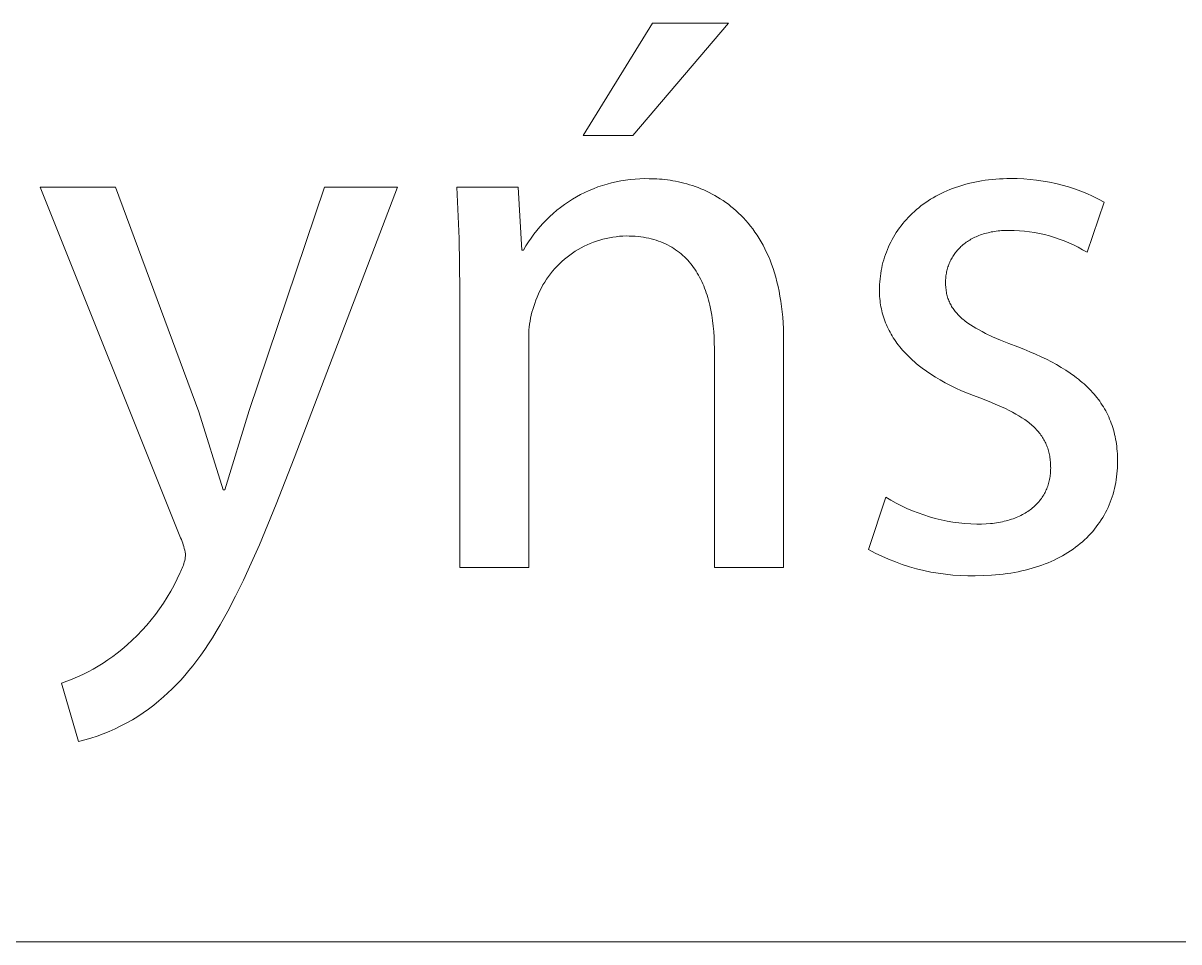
# Model space of a CAD drawing. Header units: millimetres. Extents: x -962 to 3068, y -237 to 2578.
# Drawn here: x 2477.7 to 2537, y -237.3 to -190.2 of the extents above; entities that cross this region are included whole.
import ezdxf

# ---------------------------------------------------------------- set-up
doc = ezdxf.new("R2010")
doc.units = ezdxf.units.MM
doc.header["$MEASUREMENT"] = 0
doc.layers.add('Domyślny', color=7, linetype='Continuous', true_color=0x000000)

msp = doc.modelspace()

# ---------------------------------------------------------------- linework, layer by layer
at = {"layer": 'Domyślny', "color": 18, "lineweight": 15, "true_color": 0x000000}
for p, q in [((2506.447, -195.927), (2510.004, -190.156)), ((2513.909, -190.156), (2508.997, -195.927)), ((2510.004, -190.156), (2513.909, -190.156)), ((2508.997, -195.927), (2506.447, -195.927)), ((2508.87, -198.182), (2509.112, -198.16)), ((2509.112, -198.16), (2509.356, -198.145)), ((2509.356, -198.145), (2509.599, -198.139)), ((2509.599, -198.139), (2509.843, -198.142)), ((2509.843, -198.142), (2509.97, -198.143)), ((2509.97, -198.143), (2510.1, -198.147)), ((2510.1, -198.147), (2510.232, -198.153)), ((2510.232, -198.153), (2510.365, -198.161)), ((2510.365, -198.161), (2510.5, -198.173)), ((2510.5, -198.173), (2510.636, -198.187)), ((2527.445, -198.181), (2527.63, -198.165)), ((2527.63, -198.165), (2527.819, -198.152)), ((2527.819, -198.152), (2528.009, -198.143)), ((2528.009, -198.143), (2528.202, -198.137)), ((2528.202, -198.137), (2528.398, -198.135)), ((2528.398, -198.135), (2528.732, -198.138)), ((2528.732, -198.138), (2529.066, -198.152)), ((2529.066, -198.152), (2529.398, -198.177)), ((2529.398, -198.177), (2529.73, -198.214)), ((2485.784, -216.582), (2478.577, -198.571)), ((2478.577, -198.571), (2482.442, -198.571)), ((2482.442, -198.571), (2486.723, -210.113)), ((2489.3, -210.032), (2493.179, -198.571)), ((2496.923, -198.571), (2491.608, -212.488)), ((2493.179, -198.571), (2496.923, -198.571)), ((2500.091, -201.214), (2499.965, -198.571)), ((2499.965, -198.571), (2503.106, -198.571)), ((2503.106, -198.571), (2503.307, -201.806)), ((2506.538, -198.85), (2506.759, -198.748)), ((2506.759, -198.748), (2506.984, -198.654)), ((2506.984, -198.654), (2507.211, -198.567)), ((2507.211, -198.567), (2507.442, -198.488)), ((2507.442, -198.488), (2507.675, -198.417)), ((2507.675, -198.417), (2507.911, -198.354)), ((2507.911, -198.354), (2508.148, -198.299)), ((2508.148, -198.299), (2508.387, -198.252)), ((2508.387, -198.252), (2508.628, -198.213)), ((2508.628, -198.213), (2508.87, -198.182)), ((2510.636, -198.187), (2510.774, -198.204)), ((2510.774, -198.204), (2510.914, -198.224)), ((2510.914, -198.224), (2511.054, -198.247)), ((2511.054, -198.247), (2511.196, -198.273)), ((2511.196, -198.273), (2511.338, -198.302)), ((2511.338, -198.302), (2511.481, -198.335)), ((2511.481, -198.335), (2511.625, -198.37)), ((2511.625, -198.37), (2511.769, -198.409)), ((2511.769, -198.409), (2511.914, -198.452)), ((2511.914, -198.452), (2512.059, -198.498)), ((2512.059, -198.498), (2512.204, -198.548)), ((2512.204, -198.548), (2512.349, -198.601)), ((2512.349, -198.601), (2512.494, -198.659)), ((2512.494, -198.659), (2512.638, -198.72)), ((2512.638, -198.72), (2512.782, -198.785)), ((2524.974, -198.832), (2525.12, -198.767)), ((2525.12, -198.767), (2525.268, -198.704)), ((2525.268, -198.704), (2525.419, -198.645)), ((2525.419, -198.645), (2525.573, -198.589)), ((2525.573, -198.589), (2525.73, -198.536)), ((2525.73, -198.536), (2525.89, -198.486)), ((2525.89, -198.486), (2526.052, -198.439)), ((2526.052, -198.439), (2526.217, -198.395)), ((2526.217, -198.395), (2526.384, -198.354)), ((2526.384, -198.354), (2526.554, -198.317)), ((2526.554, -198.317), (2526.727, -198.283)), ((2526.727, -198.283), (2526.903, -198.252)), ((2526.903, -198.252), (2527.081, -198.225)), ((2527.081, -198.225), (2527.261, -198.202)), ((2527.261, -198.202), (2527.445, -198.181)), ((2529.73, -198.214), (2530.061, -198.262)), ((2530.061, -198.262), (2530.389, -198.321)), ((2530.389, -198.321), (2530.716, -198.392)), ((2530.716, -198.392), (2531.039, -198.473)), ((2531.039, -198.473), (2531.36, -198.566)), ((2531.36, -198.566), (2531.678, -198.669)), ((2531.678, -198.669), (2531.992, -198.783)), ((2505.489, -199.469), (2505.69, -199.331)), ((2505.69, -199.331), (2505.896, -199.2)), ((2505.896, -199.2), (2506.106, -199.076)), ((2506.106, -199.076), (2506.32, -198.959)), ((2506.32, -198.959), (2506.538, -198.85)), ((2512.782, -198.785), (2512.926, -198.854)), ((2512.926, -198.854), (2513.069, -198.927)), ((2513.069, -198.927), (2513.211, -199.004)), ((2513.211, -199.004), (2513.352, -199.086)), ((2513.352, -199.086), (2513.492, -199.172)), ((2513.492, -199.172), (2513.631, -199.263)), ((2513.631, -199.263), (2513.769, -199.358)), ((2513.769, -199.358), (2513.905, -199.457)), ((2523.913, -199.452), (2524.036, -199.365)), ((2524.036, -199.365), (2524.161, -199.281)), ((2524.161, -199.281), (2524.289, -199.199)), ((2524.289, -199.199), (2524.421, -199.12)), ((2524.421, -199.12), (2524.555, -199.044)), ((2524.555, -199.044), (2524.692, -198.97)), ((2524.692, -198.97), (2524.831, -198.9)), ((2524.831, -198.9), (2524.974, -198.832)), ((2531.992, -198.783), (2532.301, -198.907)), ((2532.301, -198.907), (2532.607, -199.042)), ((2533.203, -199.343), (2532.317, -201.92)), ((2532.607, -199.042), (2532.907, -199.187)), ((2532.907, -199.187), (2533.203, -199.343)), ((2504.735, -200.086), (2504.916, -199.922)), ((2504.916, -199.922), (2505.102, -199.764)), ((2505.102, -199.764), (2505.293, -199.613)), ((2505.293, -199.613), (2505.489, -199.469)), ((2513.905, -199.457), (2514.04, -199.561)), ((2514.04, -199.561), (2514.173, -199.67)), ((2514.173, -199.67), (2514.304, -199.784)), ((2514.304, -199.784), (2514.433, -199.903)), ((2514.433, -199.903), (2514.56, -200.026)), ((2523.243, -200.022), (2523.347, -199.921)), ((2523.347, -199.921), (2523.454, -199.823)), ((2523.454, -199.823), (2523.565, -199.726)), ((2523.565, -199.726), (2523.678, -199.632)), ((2523.678, -199.632), (2523.794, -199.541)), ((2523.794, -199.541), (2523.913, -199.452)), ((2504.228, -200.612), (2504.391, -200.431)), ((2504.391, -200.431), (2504.56, -200.255)), ((2504.56, -200.255), (2504.735, -200.086)), ((2514.56, -200.026), (2514.684, -200.155)), ((2514.684, -200.155), (2514.807, -200.289)), ((2514.807, -200.289), (2514.926, -200.428)), ((2514.926, -200.428), (2515.044, -200.573)), ((2522.77, -200.559), (2522.858, -200.447)), ((2522.858, -200.447), (2522.95, -200.338)), ((2522.95, -200.338), (2523.044, -200.231)), ((2523.044, -200.231), (2523.142, -200.125)), ((2523.142, -200.125), (2523.243, -200.022)), ((2503.778, -201.187), (2503.921, -200.991)), ((2503.921, -200.991), (2504.072, -200.799)), ((2504.072, -200.799), (2504.228, -200.612)), ((2507.974, -201.141), (2507.803, -201.17)), ((2508.145, -201.117), (2507.974, -201.141)), ((2508.317, -201.099), (2508.145, -201.117)), ((2508.489, -201.087), (2508.317, -201.099)), ((2508.662, -201.081), (2508.489, -201.087)), ((2508.818, -201.083), (2508.662, -201.081)), ((2508.97, -201.088), (2508.818, -201.083)), ((2509.119, -201.098), (2508.97, -201.088)), ((2509.266, -201.111), (2509.119, -201.098)), ((2509.409, -201.128), (2509.266, -201.111)), ((2509.549, -201.148), (2509.409, -201.128)), ((2515.044, -200.573), (2515.158, -200.722)), ((2515.158, -200.722), (2515.27, -200.878)), ((2515.27, -200.878), (2515.378, -201.038)), ((2515.378, -201.038), (2515.484, -201.205)), ((2522.309, -201.268), (2522.378, -201.145)), ((2522.378, -201.145), (2522.449, -201.024)), ((2522.449, -201.024), (2522.525, -200.905)), ((2522.525, -200.905), (2522.603, -200.788)), ((2522.603, -200.788), (2522.685, -200.672)), ((2522.685, -200.672), (2522.77, -200.559)), ((2526.628, -201.117), (2526.558, -201.149)), ((2526.698, -201.087), (2526.628, -201.117)), ((2526.77, -201.058), (2526.698, -201.087)), ((2526.844, -201.03), (2526.77, -201.058)), ((2526.919, -201.004), (2526.844, -201.03)), ((2526.996, -200.979), (2526.919, -201.004)), ((2527.074, -200.956), (2526.996, -200.979)), ((2527.153, -200.934), (2527.074, -200.956)), ((2527.234, -200.913), (2527.153, -200.934)), ((2527.317, -200.895), (2527.234, -200.913)), ((2527.401, -200.877), (2527.317, -200.895)), ((2527.486, -200.861), (2527.401, -200.877)), ((2527.573, -200.847), (2527.486, -200.861)), ((2527.661, -200.834), (2527.573, -200.847)), ((2527.75, -200.823), (2527.661, -200.834)), ((2527.841, -200.814), (2527.75, -200.823)), ((2527.934, -200.806), (2527.841, -200.814)), ((2528.028, -200.8), (2527.934, -200.806)), ((2528.123, -200.796), (2528.028, -200.8)), ((2528.22, -200.793), (2528.123, -200.796)), ((2528.318, -200.792), (2528.22, -200.793)), ((2528.581, -200.797), (2528.318, -200.792)), ((2528.843, -200.81), (2528.581, -200.797)), ((2529.105, -200.832), (2528.843, -200.81)), ((2529.366, -200.864), (2529.105, -200.832)), ((2529.626, -200.904), (2529.366, -200.864)), ((2529.885, -200.954), (2529.626, -200.904)), ((2530.141, -201.012), (2529.885, -200.954)), ((2530.395, -201.079), (2530.141, -201.012)), ((2530.647, -201.155), (2530.395, -201.079)), ((2500.126, -203.859), (2500.091, -201.214)), ((2503.388, -201.806), (2503.511, -201.595)), ((2503.511, -201.595), (2503.641, -201.389)), ((2503.641, -201.389), (2503.778, -201.187)), ((2506.345, -201.692), (2506.194, -201.777)), ((2506.498, -201.612), (2506.345, -201.692)), ((2506.654, -201.537), (2506.498, -201.612)), ((2506.812, -201.468), (2506.654, -201.537)), ((2506.973, -201.404), (2506.812, -201.468)), ((2507.136, -201.346), (2506.973, -201.404)), ((2507.3, -201.294), (2507.136, -201.346)), ((2507.466, -201.247), (2507.3, -201.294)), ((2507.634, -201.206), (2507.466, -201.247)), ((2507.803, -201.17), (2507.634, -201.206)), ((2509.686, -201.172), (2509.549, -201.148)), ((2509.819, -201.2), (2509.686, -201.172)), ((2509.95, -201.231), (2509.819, -201.2)), ((2510.078, -201.265), (2509.95, -201.231)), ((2510.203, -201.303), (2510.078, -201.265)), ((2510.325, -201.344), (2510.203, -201.303)), ((2510.444, -201.389), (2510.325, -201.344)), ((2510.56, -201.436), (2510.444, -201.389)), ((2510.674, -201.487), (2510.56, -201.436)), ((2510.784, -201.541), (2510.674, -201.487)), ((2510.892, -201.598), (2510.784, -201.541)), ((2510.996, -201.658), (2510.892, -201.598)), ((2511.098, -201.721), (2510.996, -201.658)), ((2511.198, -201.787), (2511.098, -201.721)), ((2515.484, -201.205), (2515.586, -201.377)), ((2515.586, -201.377), (2515.684, -201.555)), ((2515.684, -201.555), (2515.78, -201.739)), ((2515.78, -201.739), (2515.871, -201.928)), ((2522.068, -201.774), (2522.123, -201.645)), ((2522.123, -201.645), (2522.182, -201.518)), ((2522.182, -201.518), (2522.244, -201.392)), ((2522.244, -201.392), (2522.309, -201.268)), ((2525.749, -201.72), (2525.702, -201.769)), ((2525.797, -201.672), (2525.749, -201.72)), ((2525.846, -201.625), (2525.797, -201.672)), ((2525.897, -201.579), (2525.846, -201.625)), ((2525.949, -201.534), (2525.897, -201.579)), ((2526.003, -201.49), (2525.949, -201.534)), ((2526.059, -201.448), (2526.003, -201.49)), ((2526.116, -201.406), (2526.059, -201.448)), ((2526.175, -201.366), (2526.116, -201.406)), ((2526.235, -201.326), (2526.175, -201.366)), ((2526.297, -201.288), (2526.235, -201.326)), ((2526.36, -201.252), (2526.297, -201.288)), ((2526.425, -201.216), (2526.36, -201.252)), ((2526.491, -201.182), (2526.425, -201.216)), ((2526.558, -201.149), (2526.491, -201.182)), ((2530.896, -201.239), (2530.647, -201.155)), ((2531.142, -201.332), (2530.896, -201.239)), ((2531.385, -201.433), (2531.142, -201.332)), ((2531.624, -201.543), (2531.385, -201.433)), ((2531.859, -201.66), (2531.624, -201.543)), ((2532.09, -201.786), (2531.859, -201.66)), ((2503.307, -201.806), (2503.388, -201.806)), ((2505.491, -202.276), (2505.361, -202.39)), ((2505.624, -202.167), (2505.491, -202.276)), ((2505.762, -202.062), (2505.624, -202.167)), ((2505.903, -201.962), (2505.762, -202.062)), ((2506.047, -201.867), (2505.903, -201.962)), ((2506.194, -201.777), (2506.047, -201.867)), ((2511.294, -201.856), (2511.198, -201.787)), ((2511.388, -201.927), (2511.294, -201.856)), ((2511.479, -202.002), (2511.388, -201.927)), ((2511.567, -202.079), (2511.479, -202.002)), ((2511.653, -202.159), (2511.567, -202.079)), ((2511.736, -202.241), (2511.653, -202.159)), ((2511.817, -202.326), (2511.736, -202.241)), ((2511.895, -202.414), (2511.817, -202.326)), ((2515.871, -201.928), (2515.959, -202.124)), ((2515.959, -202.124), (2516.043, -202.326)), ((2516.043, -202.326), (2516.122, -202.534)), ((2521.843, -202.442), (2521.881, -202.305)), ((2521.881, -202.305), (2521.923, -202.171)), ((2521.923, -202.171), (2521.968, -202.037)), ((2521.968, -202.037), (2522.016, -201.905)), ((2522.016, -201.905), (2522.068, -201.774)), ((2525.326, -202.31), (2525.297, -202.369)), ((2525.356, -202.253), (2525.326, -202.31)), ((2525.388, -202.195), (2525.356, -202.253)), ((2525.422, -202.139), (2525.388, -202.195)), ((2525.457, -202.084), (2525.422, -202.139)), ((2525.494, -202.029), (2525.457, -202.084)), ((2525.533, -201.975), (2525.494, -202.029)), ((2525.573, -201.922), (2525.533, -201.975)), ((2525.614, -201.87), (2525.573, -201.922)), ((2525.658, -201.819), (2525.614, -201.87)), ((2525.702, -201.769), (2525.658, -201.819)), ((2532.317, -201.92), (2532.09, -201.786)), ((2504.882, -202.889), (2504.774, -203.023)), ((2504.995, -202.758), (2504.882, -202.889)), ((2505.113, -202.631), (2504.995, -202.758)), ((2505.235, -202.509), (2505.113, -202.631)), ((2505.361, -202.39), (2505.235, -202.509)), ((2511.97, -202.504), (2511.895, -202.414)), ((2512.043, -202.596), (2511.97, -202.504)), ((2512.113, -202.691), (2512.043, -202.596)), ((2512.181, -202.789), (2512.113, -202.691)), ((2512.247, -202.888), (2512.181, -202.789)), ((2512.31, -202.99), (2512.247, -202.888)), ((2516.122, -202.534), (2516.198, -202.748)), ((2516.198, -202.748), (2516.269, -202.969)), ((2521.727, -202.999), (2521.751, -202.858)), ((2521.751, -202.858), (2521.778, -202.718)), ((2521.778, -202.718), (2521.809, -202.579)), ((2521.809, -202.579), (2521.843, -202.442)), ((2525.124, -202.864), (2525.11, -202.928)), ((2525.14, -202.8), (2525.124, -202.864)), ((2525.158, -202.736), (2525.14, -202.8)), ((2525.177, -202.673), (2525.158, -202.736)), ((2525.198, -202.611), (2525.177, -202.673)), ((2525.22, -202.55), (2525.198, -202.611)), ((2525.244, -202.489), (2525.22, -202.55)), ((2525.27, -202.429), (2525.244, -202.489)), ((2525.297, -202.369), (2525.27, -202.429)), ((2504.476, -203.447), (2504.387, -203.595)), ((2504.571, -203.303), (2504.476, -203.447)), ((2504.67, -203.161), (2504.571, -203.303)), ((2504.774, -203.023), (2504.67, -203.161)), ((2512.371, -203.094), (2512.31, -202.99)), ((2512.429, -203.2), (2512.371, -203.094)), ((2512.485, -203.309), (2512.429, -203.2)), ((2512.538, -203.419), (2512.485, -203.309)), ((2512.589, -203.531), (2512.538, -203.419)), ((2516.269, -202.969), (2516.336, -203.196)), ((2516.336, -203.196), (2516.398, -203.429)), ((2516.398, -203.429), (2516.455, -203.669)), ((2521.668, -203.573), (2521.678, -203.428)), ((2521.678, -203.428), (2521.691, -203.284)), ((2521.691, -203.284), (2521.707, -203.141)), ((2521.707, -203.141), (2521.727, -202.999)), ((2525.057, -203.395), (2525.056, -203.463)), ((2525.056, -203.463), (2525.057, -203.538)), ((2525.06, -203.327), (2525.057, -203.395)), ((2525.064, -203.259), (2525.06, -203.327)), ((2525.07, -203.192), (2525.064, -203.259)), ((2525.077, -203.125), (2525.07, -203.192)), ((2525.087, -203.059), (2525.077, -203.125)), ((2525.098, -202.993), (2525.087, -203.059)), ((2525.11, -202.928), (2525.098, -202.993)), ((2500.126, -218.098), (2500.126, -203.859)), ((2504.151, -204.057), (2504.082, -204.215)), ((2504.224, -203.9), (2504.151, -204.057)), ((2504.303, -203.746), (2504.224, -203.9)), ((2504.387, -203.595), (2504.303, -203.746)), ((2512.638, -203.646), (2512.589, -203.531)), ((2512.685, -203.762), (2512.638, -203.646)), ((2512.729, -203.88), (2512.685, -203.762)), ((2512.771, -204), (2512.729, -203.88)), ((2512.811, -204.122), (2512.771, -204)), ((2516.455, -203.669), (2516.508, -203.916)), ((2516.508, -203.916), (2516.555, -204.169)), ((2521.661, -203.866), (2521.663, -203.719)), ((2521.662, -203.975), (2521.661, -203.866)), ((2521.666, -204.083), (2521.662, -203.975)), ((2521.663, -203.719), (2521.668, -203.573)), ((2521.672, -204.191), (2521.666, -204.083)), ((2525.057, -203.538), (2525.06, -203.611)), ((2525.06, -203.611), (2525.064, -203.684)), ((2525.064, -203.684), (2525.07, -203.755)), ((2525.07, -203.755), (2525.078, -203.825)), ((2525.078, -203.825), (2525.087, -203.894)), ((2525.087, -203.894), (2525.098, -203.962)), ((2525.098, -203.962), (2525.111, -204.028)), ((2525.111, -204.028), (2525.126, -204.094)), ((2525.126, -204.094), (2525.142, -204.158)), ((2503.911, -204.704), (2503.864, -204.851)), ((2503.963, -204.539), (2503.911, -204.704)), ((2504.02, -204.376), (2503.963, -204.539)), ((2504.082, -204.215), (2504.02, -204.376)), ((2512.849, -204.245), (2512.811, -204.122)), ((2512.885, -204.37), (2512.849, -204.245)), ((2512.918, -204.497), (2512.885, -204.37)), ((2512.95, -204.625), (2512.918, -204.497)), ((2513.006, -204.886), (2512.95, -204.625)), ((2516.555, -204.169), (2516.598, -204.43)), ((2516.598, -204.43), (2516.635, -204.697)), ((2516.635, -204.697), (2516.667, -204.971)), ((2521.681, -204.299), (2521.672, -204.191)), ((2521.692, -204.405), (2521.681, -204.299)), ((2521.705, -204.512), (2521.692, -204.405)), ((2521.721, -204.617), (2521.705, -204.512)), ((2521.739, -204.722), (2521.721, -204.617)), ((2525.142, -204.158), (2525.16, -204.222)), ((2525.16, -204.222), (2525.18, -204.284)), ((2525.18, -204.284), (2525.201, -204.346)), ((2525.201, -204.346), (2525.225, -204.406)), ((2525.225, -204.406), (2525.25, -204.466)), ((2525.25, -204.466), (2525.277, -204.524)), ((2525.277, -204.524), (2525.305, -204.582)), ((2525.305, -204.582), (2525.336, -204.639)), ((2525.336, -204.639), (2525.368, -204.695)), ((2525.368, -204.695), (2525.402, -204.751)), ((2503.75, -205.298), (2503.722, -205.449)), ((2503.783, -205.148), (2503.75, -205.298)), ((2503.821, -204.999), (2503.783, -205.148)), ((2503.864, -204.851), (2503.821, -204.999)), ((2513.055, -205.153), (2513.006, -204.886)), ((2513.095, -205.425), (2513.055, -205.153)), ((2516.667, -204.971), (2516.693, -205.252)), ((2516.693, -205.252), (2516.714, -205.541)), ((2521.76, -204.826), (2521.739, -204.722)), ((2521.784, -204.93), (2521.76, -204.826)), ((2521.809, -205.033), (2521.784, -204.93)), ((2521.838, -205.135), (2521.809, -205.033)), ((2521.868, -205.237), (2521.838, -205.135)), ((2521.902, -205.337), (2521.868, -205.237)), ((2525.402, -204.751), (2525.438, -204.805)), ((2525.438, -204.805), (2525.475, -204.859)), ((2525.475, -204.859), (2525.515, -204.912)), ((2525.515, -204.912), (2525.556, -204.965)), ((2525.556, -204.965), (2525.599, -205.017)), ((2525.599, -205.017), (2525.644, -205.068)), ((2525.644, -205.068), (2525.691, -205.118)), ((2525.691, -205.118), (2525.739, -205.168)), ((2525.739, -205.168), (2525.79, -205.217)), ((2525.79, -205.217), (2525.842, -205.266)), ((2525.842, -205.266), (2525.896, -205.314)), ((2503.68, -205.754), (2503.667, -205.907)), ((2503.698, -205.601), (2503.68, -205.754)), ((2503.722, -205.449), (2503.698, -205.601)), ((2513.128, -205.702), (2513.095, -205.425)), ((2513.153, -205.984), (2513.128, -205.702)), ((2516.714, -205.541), (2516.729, -205.836)), ((2516.729, -205.836), (2516.738, -206.139)), ((2521.937, -205.438), (2521.902, -205.337)), ((2521.976, -205.537), (2521.937, -205.438)), ((2522.016, -205.636), (2521.976, -205.537)), ((2522.06, -205.734), (2522.016, -205.636)), ((2522.105, -205.832), (2522.06, -205.734)), ((2522.153, -205.929), (2522.105, -205.832)), ((2525.896, -205.314), (2525.952, -205.362)), ((2525.952, -205.362), (2526.01, -205.409)), ((2526.01, -205.409), (2526.07, -205.456)), ((2526.07, -205.456), (2526.131, -205.502)), ((2526.131, -205.502), (2526.195, -205.548)), ((2526.195, -205.548), (2526.328, -205.639)), ((2526.328, -205.639), (2526.468, -205.729)), ((2526.468, -205.729), (2526.616, -205.818)), ((2526.616, -205.818), (2526.772, -205.905)), ((2503.658, -206.061), (2503.655, -206.215)), ((2503.655, -206.215), (2503.656, -206.369)), ((2503.656, -206.369), (2503.656, -218.098)), ((2503.667, -205.907), (2503.658, -206.061)), ((2513.171, -206.269), (2513.153, -205.984)), ((2513.181, -206.559), (2513.171, -206.269)), ((2516.738, -206.139), (2516.741, -206.449)), ((2516.741, -206.449), (2516.741, -218.098)), ((2522.204, -206.025), (2522.153, -205.929)), ((2522.258, -206.12), (2522.204, -206.025)), ((2522.313, -206.215), (2522.258, -206.12)), ((2522.372, -206.309), (2522.313, -206.215)), ((2522.432, -206.402), (2522.372, -206.309)), ((2522.496, -206.494), (2522.432, -206.402)), ((2526.772, -205.905), (2526.935, -205.992)), ((2526.935, -205.992), (2527.106, -206.079)), ((2527.106, -206.079), (2527.472, -206.251)), ((2527.472, -206.251), (2527.869, -206.424)), ((2527.869, -206.424), (2528.299, -206.599)), ((2513.185, -206.852), (2513.181, -206.559)), ((2513.185, -218.098), (2513.185, -206.852)), ((2522.562, -206.586), (2522.496, -206.494)), ((2522.63, -206.677), (2522.562, -206.586)), ((2522.701, -206.767), (2522.63, -206.677)), ((2522.775, -206.856), (2522.701, -206.767)), ((2522.851, -206.945), (2522.775, -206.856)), ((2522.929, -207.033), (2522.851, -206.945)), ((2523.01, -207.12), (2522.929, -207.033)), ((2528.299, -206.599), (2528.761, -206.778)), ((2528.761, -206.778), (2529.074, -206.899)), ((2529.074, -206.899), (2529.378, -207.022)), ((2529.378, -207.022), (2529.672, -207.148)), ((2523.094, -207.206), (2523.01, -207.12)), ((2523.18, -207.292), (2523.094, -207.206)), ((2523.269, -207.376), (2523.18, -207.292)), ((2523.361, -207.46), (2523.269, -207.376)), ((2523.455, -207.543), (2523.361, -207.46)), ((2523.551, -207.625), (2523.455, -207.543)), ((2523.651, -207.707), (2523.551, -207.625)), ((2529.672, -207.148), (2529.956, -207.278)), ((2529.956, -207.278), (2530.23, -207.41)), ((2530.23, -207.41), (2530.494, -207.545)), ((2530.494, -207.545), (2530.749, -207.684)), ((2523.857, -207.867), (2523.651, -207.707)), ((2524.073, -208.024), (2523.857, -207.867)), ((2524.3, -208.177), (2524.073, -208.024)), ((2524.537, -208.327), (2524.3, -208.177)), ((2530.749, -207.684), (2530.994, -207.827)), ((2530.994, -207.827), (2531.229, -207.973)), ((2531.229, -207.973), (2531.454, -208.122)), ((2531.454, -208.122), (2531.669, -208.276)), ((2524.785, -208.473), (2524.537, -208.327)), ((2525.043, -208.616), (2524.785, -208.473)), ((2525.312, -208.755), (2525.043, -208.616)), ((2525.591, -208.891), (2525.312, -208.755)), ((2531.669, -208.276), (2531.773, -208.354)), ((2531.773, -208.354), (2531.875, -208.434)), ((2531.875, -208.434), (2531.974, -208.514)), ((2531.974, -208.514), (2532.07, -208.596)), ((2532.07, -208.596), (2532.164, -208.678)), ((2532.164, -208.678), (2532.256, -208.762)), ((2532.256, -208.762), (2532.345, -208.847)), ((2532.345, -208.847), (2532.431, -208.933)), ((2525.881, -209.023), (2525.591, -208.891)), ((2526.182, -209.151), (2525.881, -209.023)), ((2526.493, -209.275), (2526.182, -209.151)), ((2526.815, -209.395), (2526.493, -209.275)), ((2527.289, -209.576), (2526.815, -209.395)), ((2532.431, -208.933), (2532.516, -209.02)), ((2532.516, -209.02), (2532.597, -209.108)), ((2532.597, -209.108), (2532.676, -209.197)), ((2532.676, -209.197), (2532.753, -209.288)), ((2532.753, -209.288), (2532.827, -209.38)), ((2532.827, -209.38), (2532.899, -209.473)), ((2488.052, -214.112), (2489.3, -210.032)), ((2527.726, -209.757), (2527.289, -209.576)), ((2527.931, -209.848), (2527.726, -209.757)), ((2528.127, -209.94), (2527.931, -209.848)), ((2528.314, -210.032), (2528.127, -209.94)), ((2528.493, -210.125), (2528.314, -210.032)), ((2532.899, -209.473), (2532.968, -209.568)), ((2532.968, -209.568), (2533.035, -209.663)), ((2533.035, -209.663), (2533.099, -209.76)), ((2533.099, -209.76), (2533.16, -209.858)), ((2533.16, -209.858), (2533.22, -209.958)), ((2533.22, -209.958), (2533.276, -210.059)), ((2486.723, -210.113), (2487.971, -214.112)), ((2528.662, -210.219), (2528.493, -210.125)), ((2528.824, -210.314), (2528.662, -210.219)), ((2528.977, -210.41), (2528.824, -210.314)), ((2529.121, -210.508), (2528.977, -210.41)), ((2529.191, -210.558), (2529.121, -210.508)), ((2529.258, -210.608), (2529.191, -210.558)), ((2529.323, -210.658), (2529.258, -210.608)), ((2533.276, -210.059), (2533.33, -210.161)), ((2533.33, -210.161), (2533.382, -210.265)), ((2533.382, -210.265), (2533.431, -210.37)), ((2533.431, -210.37), (2533.478, -210.477)), ((2533.478, -210.477), (2533.522, -210.585)), ((2533.522, -210.585), (2533.564, -210.694)), ((2529.386, -210.709), (2529.323, -210.658)), ((2529.447, -210.76), (2529.386, -210.709)), ((2529.507, -210.812), (2529.447, -210.76)), ((2529.564, -210.864), (2529.507, -210.812)), ((2529.619, -210.916), (2529.564, -210.864)), ((2529.673, -210.97), (2529.619, -210.916)), ((2529.724, -211.024), (2529.673, -210.97)), ((2529.774, -211.078), (2529.724, -211.024)), ((2529.822, -211.133), (2529.774, -211.078)), ((2529.868, -211.189), (2529.822, -211.133)), ((2529.912, -211.245), (2529.868, -211.189)), ((2533.564, -210.694), (2533.603, -210.805)), ((2533.603, -210.805), (2533.639, -210.917)), ((2533.639, -210.917), (2533.673, -211.031)), ((2533.673, -211.031), (2533.705, -211.146)), ((2533.705, -211.146), (2533.734, -211.263)), ((2529.954, -211.302), (2529.912, -211.245)), ((2529.994, -211.359), (2529.954, -211.302)), ((2530.033, -211.418), (2529.994, -211.359)), ((2530.07, -211.477), (2530.033, -211.418)), ((2530.105, -211.536), (2530.07, -211.477)), ((2530.138, -211.597), (2530.105, -211.536)), ((2530.169, -211.658), (2530.138, -211.597)), ((2530.199, -211.72), (2530.169, -211.658)), ((2530.227, -211.783), (2530.199, -211.72)), ((2530.253, -211.846), (2530.227, -211.783)), ((2533.734, -211.263), (2533.761, -211.382)), ((2533.761, -211.382), (2533.785, -211.502)), ((2533.785, -211.502), (2533.806, -211.624)), ((2533.806, -211.624), (2533.825, -211.747)), ((2533.825, -211.747), (2533.842, -211.872)), ((2530.278, -211.911), (2530.253, -211.846)), ((2530.301, -211.976), (2530.278, -211.911)), ((2530.322, -212.042), (2530.301, -211.976)), ((2530.341, -212.11), (2530.322, -212.042)), ((2530.359, -212.178), (2530.341, -212.11)), ((2530.375, -212.247), (2530.359, -212.178)), ((2530.39, -212.316), (2530.375, -212.247)), ((2530.403, -212.387), (2530.39, -212.316)), ((2530.415, -212.459), (2530.403, -212.387)), ((2533.842, -211.872), (2533.856, -211.998)), ((2533.856, -211.998), (2533.867, -212.126)), ((2533.867, -212.126), (2533.876, -212.256)), ((2533.876, -212.256), (2533.882, -212.388)), ((2533.882, -212.388), (2533.886, -212.521)), ((2491.608, -212.488), (2490.688, -214.854)), ((2530.424, -212.532), (2530.415, -212.459)), ((2530.433, -212.606), (2530.424, -212.532)), ((2530.44, -212.681), (2530.433, -212.606)), ((2530.445, -212.757), (2530.44, -212.681)), ((2530.449, -212.834), (2530.445, -212.757)), ((2530.451, -212.912), (2530.449, -212.834)), ((2530.452, -212.992), (2530.451, -212.912)), ((2530.451, -213.066), (2530.452, -212.992)), ((2533.879, -212.974), (2533.87, -213.131)), ((2533.885, -212.816), (2533.879, -212.974)), ((2533.887, -212.656), (2533.885, -212.816)), ((2533.886, -212.521), (2533.887, -212.656)), ((2530.379, -213.644), (2530.395, -213.574)), ((2530.395, -213.574), (2530.408, -213.503)), ((2530.408, -213.503), (2530.42, -213.432)), ((2530.42, -213.432), (2530.429, -213.36)), ((2530.429, -213.36), (2530.437, -213.287)), ((2530.437, -213.287), (2530.444, -213.214)), ((2530.444, -213.214), (2530.448, -213.14)), ((2530.448, -213.14), (2530.451, -213.066)), ((2533.817, -213.592), (2533.792, -213.742)), ((2533.838, -213.44), (2533.817, -213.592)), ((2533.856, -213.286), (2533.838, -213.44)), ((2533.87, -213.131), (2533.856, -213.286)), ((2487.971, -214.112), (2488.052, -214.112)), ((2530.161, -214.244), (2530.193, -214.181)), ((2530.193, -214.181), (2530.223, -214.116)), ((2530.223, -214.116), (2530.25, -214.051)), ((2530.25, -214.051), (2530.276, -213.985)), ((2530.276, -213.985), (2530.301, -213.918)), ((2530.301, -213.918), (2530.323, -213.851)), ((2530.323, -213.851), (2530.344, -213.783)), ((2530.344, -213.783), (2530.362, -213.714)), ((2530.362, -213.714), (2530.379, -213.644)), ((2533.693, -214.183), (2533.653, -214.326)), ((2533.73, -214.038), (2533.693, -214.183)), ((2533.763, -213.891), (2533.73, -214.038)), ((2533.792, -213.742), (2533.763, -213.891)), ((2521.097, -217.179), (2521.983, -214.481)), ((2521.983, -214.481), (2522.249, -214.64)), ((2522.249, -214.64), (2522.519, -214.789)), ((2522.519, -214.789), (2522.794, -214.93)), ((2529.744, -214.828), (2529.795, -214.775)), ((2529.795, -214.775), (2529.843, -214.72)), ((2529.843, -214.72), (2529.889, -214.663)), ((2529.889, -214.663), (2529.933, -214.606)), ((2529.933, -214.606), (2529.976, -214.548)), ((2529.976, -214.548), (2530.017, -214.489)), ((2530.017, -214.489), (2530.056, -214.429)), ((2530.056, -214.429), (2530.093, -214.369)), ((2530.093, -214.369), (2530.128, -214.307)), ((2530.128, -214.307), (2530.161, -214.244)), ((2533.51, -214.746), (2533.454, -214.882)), ((2533.561, -214.608), (2533.51, -214.746)), ((2533.609, -214.468), (2533.561, -214.608)), ((2533.653, -214.326), (2533.609, -214.468)), ((2490.688, -214.854), (2489.826, -216.935)), ((2522.794, -214.93), (2523.074, -215.061)), ((2523.074, -215.061), (2523.358, -215.183)), ((2523.358, -215.183), (2523.646, -215.295)), ((2523.646, -215.295), (2523.937, -215.398)), ((2528.922, -215.423), (2528.997, -215.385)), ((2528.997, -215.385), (2529.07, -215.346)), ((2529.07, -215.346), (2529.14, -215.305)), ((2529.14, -215.305), (2529.209, -215.263)), ((2529.209, -215.263), (2529.276, -215.219)), ((2529.276, -215.219), (2529.341, -215.175)), ((2529.341, -215.175), (2529.405, -215.129)), ((2529.405, -215.129), (2529.466, -215.082)), ((2529.466, -215.082), (2529.525, -215.033)), ((2529.525, -215.033), (2529.583, -214.984)), ((2529.583, -214.984), (2529.639, -214.933)), ((2529.639, -214.933), (2529.693, -214.881)), ((2529.693, -214.881), (2529.744, -214.828)), ((2533.267, -215.279), (2533.197, -215.407)), ((2533.333, -215.148), (2533.267, -215.279)), ((2533.395, -215.016), (2533.333, -215.148)), ((2533.454, -214.882), (2533.395, -215.016)), ((2523.937, -215.398), (2524.232, -215.491)), ((2524.232, -215.491), (2524.53, -215.574)), ((2524.53, -215.574), (2524.83, -215.648)), ((2524.83, -215.648), (2525.132, -215.711)), ((2525.132, -215.711), (2525.437, -215.765)), ((2525.437, -215.765), (2525.743, -215.808)), ((2525.743, -215.808), (2526.05, -215.841)), ((2526.05, -215.841), (2526.358, -215.864)), ((2526.358, -215.864), (2526.667, -215.877)), ((2526.667, -215.877), (2526.904, -215.873)), ((2526.904, -215.873), (2527.134, -215.862)), ((2527.134, -215.862), (2527.356, -215.844)), ((2527.356, -215.844), (2527.463, -215.832)), ((2527.463, -215.832), (2527.569, -215.819)), ((2527.569, -215.819), (2527.673, -215.803)), ((2527.673, -215.803), (2527.775, -215.786)), ((2527.775, -215.786), (2527.875, -215.768)), ((2527.875, -215.768), (2527.973, -215.748)), ((2527.973, -215.748), (2528.069, -215.726)), ((2528.069, -215.726), (2528.163, -215.702)), ((2528.163, -215.702), (2528.255, -215.677)), ((2528.255, -215.677), (2528.345, -215.651)), ((2528.345, -215.651), (2528.434, -215.623)), ((2528.434, -215.623), (2528.52, -215.593)), ((2528.52, -215.593), (2528.604, -215.562)), ((2528.604, -215.562), (2528.686, -215.529)), ((2528.686, -215.529), (2528.767, -215.496)), ((2528.767, -215.496), (2528.845, -215.46)), ((2528.845, -215.46), (2528.922, -215.423)), ((2532.881, -215.898), (2532.794, -216.016)), ((2532.966, -215.779), (2532.881, -215.898)), ((2533.046, -215.657), (2532.966, -215.779)), ((2533.123, -215.533), (2533.046, -215.657)), ((2533.197, -215.407), (2533.123, -215.533)), ((2532.303, -216.569), (2532.194, -216.672)), ((2532.408, -216.463), (2532.303, -216.569)), ((2532.509, -216.354), (2532.408, -216.463)), ((2532.608, -216.244), (2532.509, -216.354)), ((2532.702, -216.131), (2532.608, -216.244)), ((2532.794, -216.016), (2532.702, -216.131)), ((2485.823, -216.668), (2485.784, -216.582)), ((2485.859, -216.757), (2485.823, -216.668)), ((2485.892, -216.846), (2485.859, -216.757)), ((2485.922, -216.936), (2485.892, -216.846)), ((2485.949, -217.027), (2485.922, -216.936)), ((2485.973, -217.119), (2485.949, -217.027)), ((2485.994, -217.212), (2485.973, -217.119)), ((2489.826, -216.935), (2489.412, -217.876)), ((2531.6, -217.152), (2531.471, -217.241)), ((2531.725, -217.061), (2531.6, -217.152)), ((2531.848, -216.968), (2531.725, -217.061)), ((2531.966, -216.872), (2531.848, -216.968)), ((2532.082, -216.773), (2531.966, -216.872)), ((2532.194, -216.672), (2532.082, -216.773)), ((2485.973, -217.818), (2485.993, -217.738)), ((2485.993, -217.738), (2486.011, -217.657)), ((2486.012, -217.306), (2485.994, -217.212)), ((2486.011, -217.657), (2486.026, -217.576)), ((2486.027, -217.4), (2486.012, -217.306)), ((2486.026, -217.576), (2486.039, -217.494)), ((2486.039, -217.494), (2486.027, -217.4)), ((2521.434, -217.355), (2521.097, -217.179)), ((2521.777, -217.52), (2521.434, -217.355)), ((2522.125, -217.673), (2521.777, -217.52)), ((2522.478, -217.813), (2522.125, -217.673)), ((2530.628, -217.714), (2530.476, -217.784)), ((2530.777, -217.642), (2530.628, -217.714)), ((2530.922, -217.568), (2530.777, -217.642)), ((2531.064, -217.49), (2530.922, -217.568)), ((2531.203, -217.41), (2531.064, -217.49)), ((2531.338, -217.327), (2531.203, -217.41)), ((2531.471, -217.241), (2531.338, -217.327)), ((2485.757, -218.353), (2485.795, -218.28)), ((2485.795, -218.28), (2485.831, -218.205)), ((2485.831, -218.205), (2485.865, -218.13)), ((2485.865, -218.13), (2485.895, -218.053)), ((2485.895, -218.053), (2485.924, -217.976)), ((2485.924, -217.976), (2485.95, -217.897)), ((2485.95, -217.897), (2485.973, -217.818)), ((2489.412, -217.876), (2489.006, -218.754)), ((2503.656, -218.098), (2500.126, -218.098)), ((2516.741, -218.098), (2513.185, -218.098)), ((2522.835, -217.942), (2522.478, -217.813)), ((2523.197, -218.058), (2522.835, -217.942)), ((2523.563, -218.161), (2523.197, -218.058)), ((2523.932, -218.251), (2523.563, -218.161)), ((2524.305, -218.329), (2523.932, -218.251)), ((2524.679, -218.394), (2524.305, -218.329)), ((2528.598, -218.348), (2528.409, -218.38)), ((2528.784, -218.312), (2528.598, -218.348)), ((2528.967, -218.273), (2528.784, -218.312)), ((2529.147, -218.231), (2528.967, -218.273)), ((2529.324, -218.186), (2529.147, -218.231)), ((2529.498, -218.137), (2529.324, -218.186)), ((2529.669, -218.086), (2529.498, -218.137)), ((2529.837, -218.031), (2529.669, -218.086)), ((2530.001, -217.974), (2529.837, -218.031)), ((2530.163, -217.913), (2530.001, -217.974)), ((2530.321, -217.85), (2530.163, -217.913)), ((2530.476, -217.784), (2530.321, -217.85)), ((2485.448, -218.997), (2485.608, -218.678)), ((2485.608, -218.678), (2485.757, -218.353)), ((2489.006, -218.754), (2488.606, -219.573)), ((2525.056, -218.445), (2524.679, -218.394)), ((2525.434, -218.484), (2525.056, -218.445)), ((2525.813, -218.509), (2525.434, -218.484)), ((2526.193, -218.522), (2525.813, -218.509)), ((2526.573, -218.521), (2526.193, -218.522)), ((2527.001, -218.514), (2526.573, -218.521)), ((2527.418, -218.493), (2527.001, -218.514)), ((2527.622, -218.477), (2527.418, -218.493)), ((2527.823, -218.458), (2527.622, -218.477)), ((2528.021, -218.435), (2527.823, -218.458)), ((2528.217, -218.409), (2528.021, -218.435)), ((2528.409, -218.38), (2528.217, -218.409)), ((2485.097, -219.618), (2485.278, -219.311)), ((2485.278, -219.311), (2485.448, -218.997)), ((2484.705, -220.215), (2484.906, -219.92)), ((2484.906, -219.92), (2485.097, -219.618)), ((2488.606, -219.573), (2488.21, -220.334)), ((2484.273, -220.784), (2484.494, -220.503)), ((2484.494, -220.503), (2484.705, -220.215)), ((2488.21, -220.334), (2487.815, -221.042)), ((2483.805, -221.322), (2484.044, -221.057)), ((2484.044, -221.057), (2484.273, -220.784)), ((2487.815, -221.042), (2487.617, -221.377)), ((2483.036, -222.068), (2483.301, -221.828)), ((2483.301, -221.828), (2483.557, -221.579)), ((2483.557, -221.579), (2483.805, -221.322)), ((2487.42, -221.699), (2487.221, -222.009)), ((2487.617, -221.377), (2487.42, -221.699)), ((2482.298, -222.669), (2482.534, -222.487)), ((2482.534, -222.487), (2482.764, -222.299)), ((2482.764, -222.299), (2483.036, -222.068)), ((2487.022, -222.307), (2486.821, -222.594)), ((2487.221, -222.009), (2487.022, -222.307)), ((2481.555, -223.165), (2481.808, -223.008)), ((2481.808, -223.008), (2482.056, -222.842)), ((2482.056, -222.842), (2482.298, -222.669)), ((2486.618, -222.87), (2486.414, -223.136)), ((2486.821, -222.594), (2486.618, -222.87)), ((2480.498, -223.712), (2480.769, -223.588)), ((2480.769, -223.588), (2481.036, -223.455)), ((2481.036, -223.455), (2481.298, -223.314)), ((2481.298, -223.314), (2481.555, -223.165)), ((2485.999, -223.636), (2485.788, -223.872)), ((2486.208, -223.391), (2485.999, -223.636)), ((2486.414, -223.136), (2486.208, -223.391)), ((2479.664, -224.03), (2479.945, -223.933)), ((2480.536, -227.023), (2479.664, -224.03)), ((2479.945, -223.933), (2480.224, -223.827)), ((2480.224, -223.827), (2480.498, -223.712)), ((2485.574, -224.099), (2485.357, -224.317)), ((2485.788, -223.872), (2485.574, -224.099)), ((2484.911, -224.728), (2484.661, -224.948)), ((2485.136, -224.526), (2484.911, -224.728)), ((2485.357, -224.317), (2485.136, -224.526)), ((2484.139, -225.361), (2483.868, -225.554)), ((2484.404, -225.159), (2484.139, -225.361)), ((2484.661, -224.948), (2484.404, -225.159)), ((2483.307, -225.912), (2483.018, -226.077)), ((2483.591, -225.738), (2483.307, -225.912)), ((2483.868, -225.554), (2483.591, -225.738)), ((2481.809, -226.634), (2481.496, -226.748)), ((2482.118, -226.511), (2481.809, -226.634)), ((2482.423, -226.376), (2482.118, -226.511)), ((2482.723, -226.232), (2482.423, -226.376)), ((2483.018, -226.077), (2482.723, -226.232)), ((2480.859, -226.942), (2480.536, -227.023)), ((2481.179, -226.85), (2480.859, -226.942)), ((2481.496, -226.748), (2481.179, -226.85)), ((3063.983, -237.312), (-962.434, -237.312)), ((3063.983, -237.312), (1544.746, -237.312))]:
    msp.add_line(p, q, dxfattribs=at)

doc.saveas('drawing.dxf')
